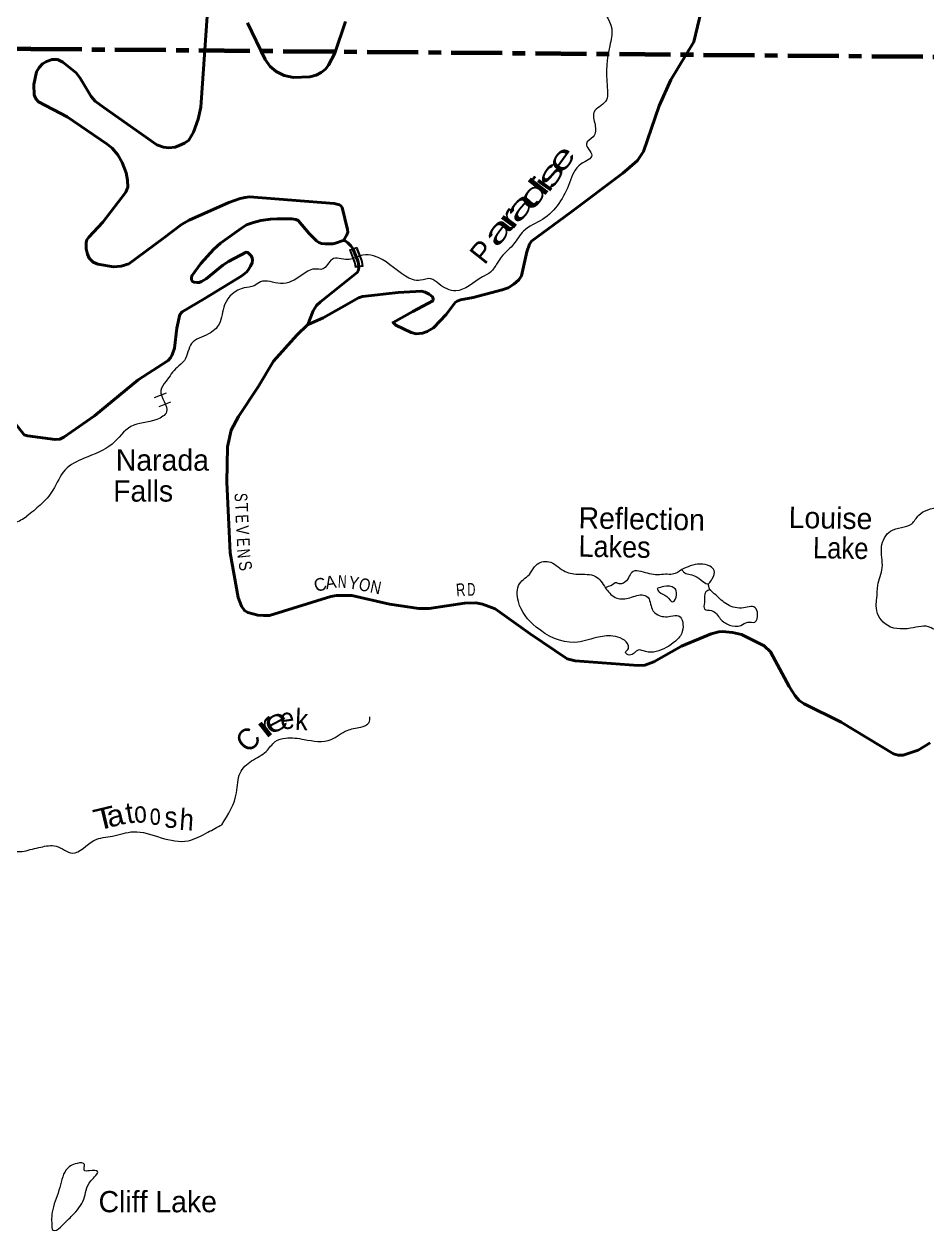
# Model space of a CAD drawing. Header units: feet. Extents: x -252658 to 9, y -366365 to -181930.
# Drawn here: x -188700 to -180199, y -272756 to -261397 of the extents above; entities that cross this region are included whole.
import ezdxf
from ezdxf.enums import TextEntityAlignment as Align

# ---------------------------------------------------------------- set-up
doc = ezdxf.new("R2010")
doc.units = ezdxf.units.FT
doc.header["$LTSCALE"] = 80
doc.linetypes.add('LONG_DASH_SHORT_DASH', pattern=[9.9, 6, -1.2, 1.5, -1.2])
for name, color, linetype, lineweight in [('11', 7, 'LONG_DASH_SHORT_DASH', 60), ('26', 7, 'Continuous', 40), ('39', 7, 'Continuous', 13), ('61', 7, 'Continuous', 13)]:
    doc.layers.add(name, color=color, linetype=linetype, lineweight=lineweight)
doc.layers.add('27', color=7, linetype='Continuous')
doc.layers.add('41', color=7, linetype='Continuous')

msp = doc.modelspace()

# ---------------------------------------------------------------- linework, layer by layer
at = {"layer": '11'}
for q in [(-190479.12, -261641.53), (-157198.49, -261905.1)]:
    msp.add_line((-188637.22, -261628.97), q, dxfattribs=at)
at = {"layer": '26'}
for points in [[(-186026.31, -264223.6), (-185882.62, -264160.18), (-185710.44, -264062.74), (-185549.67, -263972.12), (-185512.01, -263961.45), (-185178.84, -263923.56), (-184958.82, -263911.61), (-184924.6, -263919.35), (-184884.38, -263937.21), (-184854.14, -263962.81), (-184847.16, -263983.76), (-184852.56, -264002.44), (-185040.89, -264101.78), (-185225.22, -264205.18), (-185200.74, -264230.46), (-185056.52, -264297.96), (-185008.07, -264311.47), (-184949.52, -264307.27), (-184902.99, -264290.98), (-184844.25, -264254.24), (-184724.34, -264130.24), (-184640.83, -264018.05), (-184621.51, -264005.86), (-184591.29, -263993.07), (-184471.01, -263968.93), (-184198.14, -263898.38), (-184142.31, -263877.85), (-184088.81, -263845.26), (-184039.96, -263803.37), (-184015.62, -263764.76), (-183965.62, -263541.57), (-183942.26, -263468.22), (-183920.52, -263441.2), (-183555.45, -263169.92), (-183062.57, -262798.87), (-183019.92, -262765.35), (-182924.55, -262681.56), (-182867.46, -262596.86), (-182721.18, -262166.93), (-182608.48, -261922.04), (-182392.09, -261563.1), (-182290.15, -261126.81)], [(-185693.89, -263432.49), (-185659.59, -263379.8), (-185651.45, -263356.52), (-185653.91, -263330.74), (-185705.9, -263124.26), (-185718.9, -263106.33), (-185730.53, -263097.02), (-185780.42, -263084.06), (-186578.77, -263022.63), (-186619.14, -263027.2), (-186665.66, -263038.83), (-186772.46, -263076.42), (-187146.01, -263243.64), (-187216.49, -263282.1), (-187386.14, -263412.07), (-187715.31, -263652), (-187785.13, -263675.35), (-187858.53, -263679.82), (-188006.11, -263656.73), (-188050, -263637.42), (-188087.53, -263600.88), (-188101.49, -263563.64), (-188114.26, -263513.08), (-188115.44, -263451.92), (-188108.46, -263426.32), (-188089.83, -263400.9), (-187958.47, -263260.84), (-187740.93, -262977.13), (-187723.87, -262930.58), (-187726.97, -262865.41), (-187739.72, -262796.3), (-187776.98, -262700.16), (-187816.53, -262628.01), (-187870.3, -262563.63), (-187916.55, -262525.61), (-188293.12, -262270.37), (-188565.03, -262127.65), (-188587.65, -262104.35), (-188603.94, -262064.78), (-188609.05, -261965.26), (-188583, -261846), (-188558.3, -261805.04), (-188527.17, -261771.53), (-188489.95, -261748.25), (-188436.45, -261729.63), (-188384.74, -261731.18), (-188334.1, -261755.23), (-188209.58, -261855.7), (-188173.59, -261904.19), (-188068.9, -262078.37), (-188031.69, -262120.64), (-187948.14, -262182.77), (-187448.82, -262534.26), (-187387.34, -262553.54), (-187338.49, -262560.52), (-187278.01, -262555.87), (-187241.14, -262538.61), (-187189.62, -262516.3), (-187150.07, -262488.37), (-187105.78, -262414.59), (-187059.35, -262290.54), (-187036.73, -262178.25), (-186974.34, -261276.6)], [(-186597.51, -261385.42), (-186428.86, -261730.37), (-186383.6, -261794.81), (-186327.77, -261841.36), (-186251, -261880.92), (-186163.05, -261899.13), (-186009.08, -261892.56), (-185950.93, -261878.59), (-185902.84, -261851.46), (-185862.53, -261820.41), (-185832.29, -261783.17), (-185775.43, -261669.32), (-185673.98, -261370.9)], [(-185694, -263432.52), (-185767.76, -263457.77), (-185792.97, -263464), (-185867.78, -263464.75), (-185898.02, -263461.26), (-185924.03, -263452.99), (-185946.87, -263437.98), (-186016.24, -263367.74), (-186120.29, -263246.16), (-186139.94, -263236.66), (-186179.49, -263229.68), (-186315.87, -263228.64), (-186379.54, -263232.01), (-186470.26, -263245.97), (-186540.05, -263264.59), (-186604.79, -263286.99), (-186651.41, -263316.86), (-186852.14, -263458.41), (-186913.4, -263513.62), (-187035.06, -263648.42), (-187119.85, -263766.15), (-187124.8, -263784.72), (-187123.33, -263803.39), (-187115.77, -263818.51), (-187098.91, -263826.66), (-187072.66, -263829.41), (-187051.22, -263828.99), (-187029.7, -263820.84), (-186985.66, -263795.79), (-186827.38, -263666.02), (-186773.82, -263632.32), (-186608.66, -263543.88), (-186592.5, -263546.87), (-186562.72, -263578.79), (-186553.42, -263597.41), (-186548.63, -263619.69), (-186551.09, -263643.96), (-186569.12, -263676.54), (-186587.15, -263705.64), (-186604.01, -263727.74), (-186650.54, -263765.98), (-187005.14, -263982.95), (-187211.8, -264106.33), (-187233.83, -264131.55), (-187263.32, -264259.02), (-187284.82, -264446.16), (-187304.77, -264510.92), (-187321.05, -264536.52), (-187344.16, -264564.56), (-187625.88, -264745.8), (-188037.82, -265083.2), (-188324.8, -265283.62), (-188364.34, -265304.57), (-188408.62, -265308.11), (-188667.29, -265272.04)], [(-185549.19, -263682.96), (-185549.83, -263653.39), (-185557.42, -263624.68), (-185603.92, -263509.85), (-185623.17, -263484.24), (-185651.45, -263455.44), (-185678.2, -263435.66), (-185693.89, -263432.49), (-185694, -263432.52)], [(-186028.33, -264223.58), (-185976.99, -264095.06), (-185947.45, -264044.27), (-185909.81, -264010.95), (-185564.87, -263733.49), (-185552.58, -263711.45), (-185549.19, -263682.96)], [(-180169.41, -268163.21), (-180282.41, -268232.31), (-180422.36, -268277.1), (-180468.73, -268277.1), (-180512.64, -268264.89), (-181006.85, -267967.31), (-181354.68, -267795.64), (-181400.94, -267763), (-181439.94, -267719.76), (-181494.75, -267631.5), (-181672, -267303.97), (-181731.37, -267250.02), (-181945.25, -267142.91), (-182029.64, -267122.42), (-182122.6, -267115.45), (-182158.22, -267118.21), (-182228.84, -267136.13), (-182508.91, -267251.64), (-182771.62, -267400.81), (-182855.19, -267432.42), (-182917.07, -267434.56), (-183509.91, -267390.76), (-183585.1, -267370.79), (-183934.49, -267134.66), (-184265.73, -266900.68), (-184384.18, -266856.69), (-184447.42, -266844.03), (-184553.87, -266848.26), (-184887.12, -266898.23), (-184982.83, -266898.87), (-185258.06, -266857.3), (-185615.2, -266776.55), (-185685.19, -266773.68), (-185758.54, -266776.55), (-185811.75, -266785.48), (-186388.63, -266961.97), (-186444.13, -266964.74), (-186498.42, -266960.03), (-186594.22, -266934.31), (-186624.89, -266917.85), (-186654.4, -266875.67), (-186684.01, -266792.69), (-186759.73, -266373.24), (-186791.36, -265708.42), (-186784.98, -265376.16), (-186749.26, -265220.1), (-186680.07, -265090.94), (-186496.52, -264812.32), (-186351.56, -264569.67), (-186131.93, -264323.53), (-186028.33, -264223.58), (-186026.31, -264223.6)], [(-188667.29, -265272.04), (-188698.14, -265262.57), (-188790.84, -265146.99)]]:
    msp.add_lwpolyline(points, dxfattribs=at)
at = {"layer": '39'}
for p, q in [((-187471.17, -264911.24), (-187359.62, -264866.06)), ((-187427.04, -264994.82), (-187319.55, -264951.62))]:
    msp.add_line(p, q, dxfattribs=at)
for points in [[(-183191.68, -259302.34), (-183109.41, -259431.23), (-183152.55, -259539.67), (-183103.08, -259676.97), (-183108.6, -259888.4), (-183127.63, -260011.11), (-183082.45, -260184.64), (-183085.38, -260313.51), (-183046.05, -260458.79), (-183105.42, -260581.22), (-183098.29, -260714.19), (-183206.41, -260882.58), (-183291.23, -261180.04), (-183165.96, -261440.73), (-183185.24, -261599.7), (-183210.09, -261976.12), (-183225.27, -262125.05), (-183332.9, -262224.97), (-183323.66, -262343.86), (-183340.59, -262456.52), (-183405.62, -262522.51), (-183353.92, -262629.62), (-183453.36, -262711.48), (-183563.56, -262889.93), (-183818.19, -263234.5), (-183998.54, -263345.98), (-184090.19, -263468.18), (-184191.8, -263572.17), (-184244.78, -263646.31), (-184307.92, -263730.44), (-184382.89, -263776.22), (-184636.01, -263907.32), (-184794.93, -263841.73), (-184869.24, -263792.87), (-184968.21, -263808.27), (-185109.16, -263768.99), (-185408.42, -263577.53), (-185511.27, -263570.75), (-185536.65, -263576.07)], [(-188619.95, -259662.07), (-188671.3, -259705.76), (-188723.08, -259758.68), (-188827.77, -259836.98), (-188872.09, -259913.39), (-188898.34, -260030.12), (-189031.18, -260072.12), (-189184.12, -260099.97), (-189351.16, -260151.96), (-189465.9, -260222.18), (-189568.63, -260354.85), (-189691.43, -260433.11), (-189699.56, -260539.81), (-189780.11, -260626.21), (-189872.78, -260756.89), (-189945.32, -260887.61), (-190035.88, -260911.58), (-190122.42, -260945.62), (-190172.79, -261028.06), (-190251.29, -261066.15), (-190345.99, -261227.03), (-190470.8, -261305.28), (-190484.94, -261371.7), (-190501.11, -261460.26), (-190543.4, -261502.45), (-190631.96, -261538.5), (-190720.56, -261628.92), (-190766.9, -261707.34), (-190803.2, -261809.95), (-190803.28, -261900.56), (-190811.37, -261958.94)], [(-185536.65, -263576.07), (-185654.8, -263612.01), (-185800.06, -263610.97), (-185885.43, -263700.98), (-185968.16, -263702.4), (-186085.59, -263759.96), (-186285.88, -263839.08), (-186475.42, -263823.62), (-186534.18, -263859.45), (-186627.13, -263878.93), (-186811.85, -264038.71), (-186863.57, -264219.6), (-186963.09, -264313.54), (-187123.11, -264403.02), (-187190.81, -264561.63), (-187259.87, -264627.59), (-187363.68, -264757.76), (-187412.73, -264846.02), (-187357.66, -265047.81), (-187448.94, -265117.64), (-187693.54, -265184.36), (-187872.25, -265350.23), (-188133.45, -265483.29), (-188313.79, -265592.76), (-188428.12, -265783.26), (-188548.14, -265923.38), (-188673.56, -266028.35)], [(-198534.18, -268627.2), (-198397.49, -268468.58), (-198146.61, -268253.07), (-197994.81, -268137.91), (-197895.46, -268025.48), (-197699.95, -267850.93), (-197442.34, -267692.03), (-197288.02, -267641.43), (-197130.37, -267621.15), (-196975.26, -267622.98), (-196571.16, -267747.89), (-196216.5, -267833.27), (-195965.34, -267863.68), (-195845.59, -267913.01), (-195676.95, -267939.36), (-195523.25, -268001.63), (-195291.02, -268065.84), (-195191.13, -268102.58), (-195104.22, -268177.3), (-194999.73, -268189.97), (-194875.3, -268211.19), (-194758.75, -268310.83), (-194693.66, -268370.9), (-194615.26, -268378.89), (-194551.62, -268414.73), (-194495.8, -268440.3), (-194345.23, -268464.19), (-194283.13, -268479.84), (-194230.69, -268563.78), (-194158.07, -268646.21), (-194081.68, -268654.15), (-193951.16, -268673.51), (-193659.8, -268622.28), (-193373.87, -268544.71), (-193124.99, -268500.48), (-192956.81, -268460.31), (-192730.51, -268433.66), (-192509.77, -268386.73), (-192329.08, -268328.72), (-192158.6, -268276.51), (-192051.71, -268186.43), (-191843.29, -268062.6), (-191730.72, -267902.12), (-191625.41, -267707.19), (-191491.92, -267599.64), (-191330.61, -267508.9), (-191173.66, -267432.16), (-191091.83, -267379.77), (-191017.87, -267319.11), (-190926.17, -267275.03), (-190787.23, -267107.14), (-190630.55, -266955.81), (-190572.28, -266876.63), (-190511, -266755.19), (-190476.42, -266655.27), (-190400.07, -266578.55), (-190272.62, -266470.85), (-190169.07, -266437.13), (-190083.45, -266394.91), (-190008.75, -266388.7), (-189891.34, -266365.4), (-189796.17, -266345.59), (-189708.16, -266287.3), (-189574.21, -266246.27), (-189401.76, -266196.13), (-189310.38, -266166.14), (-189122.06, -266126.46), (-188968.3, -266100.04), (-188883.44, -266090.05), (-188788.65, -266086.35), (-188673.56, -266028.35)], [(-180084.68, -265943.88), (-180274.86, -266019.04), (-180342, -266099.12), (-180540.21, -266168.18), (-180626.01, -266318.61), (-180619.31, -266514.01), (-180660.83, -266678.86), (-180669.77, -266801.64), (-180676.32, -266872.08), (-180592.78, -267041.85), (-180352.99, -267083.85), (-180159.27, -267079.2), (-180094.85, -267099.81), (-180038.11, -267063.96), (-180000.25, -267130.69), (-179953.8, -267124.99), (-179823.7, -266986.96), (-179743.49, -266770.03), (-179780.36, -266562.33), (-179863.3, -266307.98), (-179913.9, -266045.8), (-179993.96, -265954.6), (-180084.68, -265943.88)], [(-183225.31, -266704.75), (-183319.37, -266595.32), (-183486.67, -266573.98), (-183621.61, -266540.78), (-183760.23, -266457.22), (-183879.49, -266488.58), (-183930.45, -266562.73), (-184034.07, -266664.7), (-184045.33, -266831.78), (-183878.56, -267071.75), (-183515.42, -267216.22), (-183311.33, -267171.36), (-183155.88, -267158.38), (-183009.24, -267248.05), (-183009.42, -267274.23), (-183035.9, -267310.29), (-182997.76, -267336.74), (-182916.72, -267288.99), (-182848.22, -267303.58), (-182749.36, -267302.28), (-182567.09, -267204.9), (-182501.89, -267114.74), (-182537.17, -266967.47), (-182611.84, -266970.96), (-182732.8, -266958.01), (-182784.89, -266905.27), (-182834.47, -266784.08), (-182880.77, -266769.65), (-183012.13, -266800.93), (-183133.14, -266794.02), (-183185.31, -266753.37), (-183225.31, -266704.75)], [(-182505.84, -266530.67), (-182426.92, -266497), (-182241.33, -266500.35), (-182201.25, -266538.9), (-182219.96, -266617.31), (-182252.55, -266661.38), (-182381.18, -266591.98), (-182489.86, -266552.94), (-182505.84, -266530.67)], [(-182505.84, -266530.67), (-182592.9, -266574.35), (-182661.51, -266575.87), (-182736.2, -266581.38), (-182889.31, -266550.07), (-182965.97, -266549.52), (-183039.3, -266647.68), (-183114.03, -266659.22), (-183122.07, -266655.14), (-183174.74, -266684.97), (-183201.01, -266690.82), (-183225.31, -266704.75)], [(-182739.11, -266708.24), (-182676.44, -266690.56), (-182577.69, -266705.37), (-182555.93, -266767.96), (-182590.71, -266836.18), (-182646.85, -266785.43), (-182721.18, -266740.59), (-182739.11, -266708.24)], [(-182260.78, -266661.76), (-182254.74, -266685.53), (-182252.82, -266699.65), (-182244.89, -266719.84)], [(-182242.89, -266721.87), (-182279.33, -266739.73), (-182294.18, -266842.34), (-182292.59, -266902.77), (-182228.13, -266917.33), (-182143.94, -266994.46), (-182057.6, -267053.49), (-181950.69, -267056.27), (-181885.92, -267026.52), (-181819.33, -267024.99), (-181792.57, -266950.67), (-181816.36, -266890.08), (-181943.48, -266893.19), (-182092.48, -266849.83), (-182200.78, -266758.42), (-182244.89, -266719.84)], [(-186838.04, -268932.9), (-186699.01, -268631.31), (-186665.42, -268446.26), (-186557.68, -268332.24), (-186419.86, -268242.61), (-186334.47, -268150.58), (-186239.41, -268117.02), (-186063.98, -268130.37), (-185807.75, -268130.19), (-185657.85, -268044.67), (-185530.53, -268015.38), (-185451.54, -267971.64), (-185443.09, -267917.32)], [(-191863.08, -268080.26), (-191549.83, -268094.06), (-191314.88, -268128.1), (-191103.42, -268133.34), (-190910.85, -268170.36), (-190731.07, -268237.31), (-190612, -268401.51), (-190497.47, -268587.78), (-190337.6, -268730.82), (-190109.63, -268805), (-189974.53, -268886.96), (-189854.45, -268922.19), (-189647.27, -268937.4), (-189547.38, -268974.14), (-189449.74, -269020.91), (-189296.73, -269026.72), (-189090.01, -269062.08), (-188898.01, -269123.27), (-188774.52, -269184.79), (-188699.75, -269182.17)], [(-188699.75, -269182.17), (-188542.63, -269143.7), (-188399.32, -269134.66), (-188244.43, -269200.22), (-188041.83, -269080.84), (-187866.01, -269039.81), (-187672.04, -268998.91), (-187410.16, -269055.17), (-187154.13, -269083.19), (-186969.97, -269003.95), (-186838.04, -268932.9)], [(-188436.89, -272743.37), (-188435.74, -272580.25), (-188371.74, -272373.28), (-188303.81, -272182.44), (-188200.48, -272120.75), (-188131.96, -272131.31), (-188134.36, -272185.67), (-188083.95, -272190.06), (-188007.35, -272198.67), (-188070.5, -272284.81), (-188138.3, -272457.52), (-188244.28, -272609.82), (-188339.77, -272703.79), (-188414.76, -272751.59), (-188436.89, -272743.37)]]:
    msp.add_spline(points, degree=3, dxfattribs=at)
at = {"layer": '61'}
for p, q in [((-185636.71, -263521.29), (-185567.9, -263495.89)), ((-185511.44, -263677.7), (-185583.56, -263688.01))]:
    msp.add_line(p, q, dxfattribs=at)
for points in [[(-185636.32, -263521.74), (-185591.12, -263638.53), (-185585.3, -263664.93), (-185583.65, -263687.4)], [(-185576.25, -263678.88), (-185577.36, -263663.77), (-185583.44, -263636.21), (-185626.13, -263525.91), (-185572.4, -263506.08)], [(-185572.4, -263506.08), (-185527.45, -263622.19), (-185520.55, -263653.67), (-185519.46, -263670.77), (-185576.25, -263678.88)], [(-185567.93, -263495.45), (-185519.77, -263619.88), (-185512.6, -263652.55), (-185511.06, -263676.85)]]:
    msp.add_lwpolyline(points, dxfattribs=at)

# ---------------------------------------------------------------- texts
at = {"layer": '27'}
for s, rotation, width, p in [('S', 272.159, 0.75, (-186717.32, -265853.04)), ('T', 272.159, 0.85, (-186711.2, -265948.12)), ('E', 273.289, 0.75, (-186707.82, -266056.44)), ('V', 273.289, 0.8, (-186702.42, -266163.31)), ('E', 273.289, 0.75, (-186695.48, -266276.38)), ('N', 275.811, 0.75, (-186690.96, -266385.74)), ('S', 278.84, 0.85, (-186675.26, -266504.72)), ('A', 9.884, 0.95, (-185804, -266708.69)), ('N', 357.385, 0.7, (-185706.69, -266702.73)), ('Y', 350.817, 0.9, (-185604.38, -266715.15)), ('O', 347.505, 0.85, (-185504.84, -266733.96)), ('N', 347.923, 0.85, (-185400.3, -266755.7)), ('R', 4.581, 0.75, (-184583.95, -266781.06)), ('D', 1.643, 0.65, (-184486.42, -266777.5))]:
    msp.add_text(s, height=120, rotation=rotation, dxfattribs=dict(at, width=width)).set_placement(p, align=Align.CENTER)
msp.add_text('C', height=120, rotation=17.816, dxfattribs=at).set_placement((-185893.82, -266728.52), align=Align.CENTER)
at = {"layer": '41'}
for s, rotation, width, p in [('e', 54.269, 1.65, (-183564.1, -262720.87)), ('s', 58.144, 1.8, (-183663.02, -262861.46)), ('d', 51.928, 1.95, (-183830.8, -263057.28)), ('i', 55.145, 1.45, (-183734.65, -262956.51)), ('a', 48.364, 2, (-183957.06, -263178.39)), ('r', 53.088, 1.9, (-184056.36, -263280.45)), ('a', 51.974, 1.85, (-184161.41, -263402.68)), ('k', 357.305, 0.9, (-186090.79, -268043.11)), ('r', 38.248, 1.95, (-186360.74, -268078.31)), ('e', 28.09, 1.45, (-186287.32, -268042.13)), ('e', 7.881, 0.9, (-186210.57, -268031.33)), ('T', 13.385, 1.25, (-187919.48, -268967.92)), ('o', 3.884, 0.8, (-187598.96, -268913.23)), ('a', 13.076, 1.1, (-187820.05, -268942.36)), ('o', 0.773, 0.7, (-187464, -268933.98)), ('s', 359.842, 0.9, (-187317.44, -268961.74)), ('h', 355.968, 0.9, (-187174.82, -268984.41))]:
    msp.add_text(s, height=200, rotation=rotation, dxfattribs=dict(at, width=width)).set_placement(p, align=Align.CENTER)
for s, rotation, p in [('P', 51.416, (-184308.01, -263600.83)), ('C', 44.083, (-186522.84, -268201.41)), ('t', 9.802, (-187689.71, -268918.45))]:
    msp.add_text(s, height=200, rotation=rotation, dxfattribs=at).set_placement(p, align=Align.CENTER)
for s, p in [('Narada', (-187836.36, -265600.32)), ('Falls', (-187861.12, -265891.24)), ('Cliff Lake', (-187998.77, -272580.92))]:
    msp.add_text(s, height=200, dxfattribs=at).set_placement(p)
for s, p in [('Reflection', (-183480.15, -266143.51)), ('Louise', (-181501.61, -266138.84))]:
    msp.add_text(s, height=200, rotation=359, dxfattribs=at).set_placement(p)
for s, width, p in [('Lakes', 0.95, (-183480.15, -266409.65)), ('Lake', 0.9, (-181272.65, -266423.59))]:
    msp.add_text(s, height=200, rotation=359, dxfattribs=dict(at, width=width)).set_placement(p)

doc.saveas('drawing.dxf')
